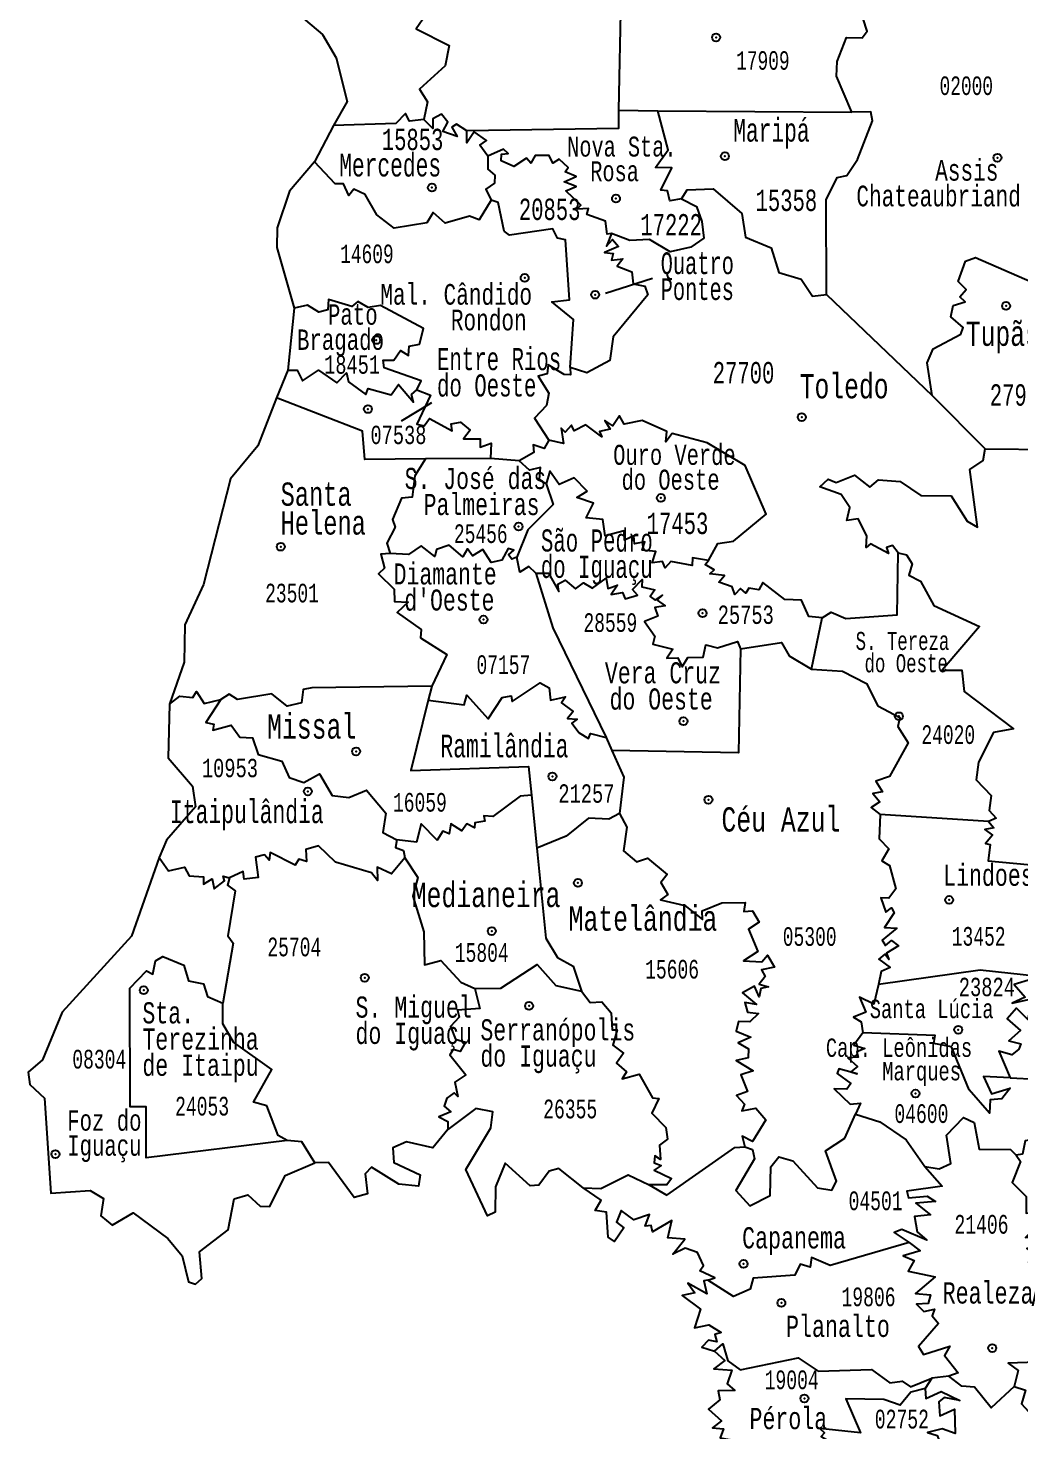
# Model space of a CAD drawing. Header units: millimetres. Extents: x 9851 to 10267, y 23387 to 23778.
# Drawn here: x 10044.56 to 10055.79, y 23466.18 to 23482.06 of the extents above; entities that cross this region are included whole.
import ezdxf
from ezdxf.enums import TextEntityAlignment as Align

# ---------------------------------------------------------------- set-up
doc = ezdxf.new("R2010")
doc.units = ezdxf.units.MM
doc.layers.add('3', color=7, linetype='Continuous')
doc.styles.add('MONOTXT', font='MONOTXT', dxfattribs={"height": 0.2})

# ---------------------------------------------------------------- blocks, each defined once
blk = doc.blocks.new('SEDE')
at = {"layer": '3', "color": 7, "linetype": 'Continuous'}
blk.add_circle((0, 0), 0.00451, dxfattribs=at)

msp = doc.modelspace()

# ---------------------------------------------------------------- linework, layer by layer
at = {"color": 7, "linetype": 'Continuous'}
for p, q in [((10051.298, 23483.596), (10051.248, 23481.133)), ((10051.248, 23481.133), (10051.692, 23481.124)), ((10051.692, 23481.124), (10053.89, 23481.109)), ((10048.021, 23480.958), (10047.805, 23480.548)), ((10051.632, 23479.227), (10051.101, 23479.057)), ((10053.603, 23479.046), (10054.797, 23477.902)), ((10047.576, 23478.891), (10047.503, 23478.187)), ((10047.503, 23478.187), (10047.376, 23477.875)), ((10054.797, 23477.902), (10055.399, 23477.297)), ((10048.791, 23477.617), (10049.133, 23477.823)), ((10055.399, 23477.297), (10056.168, 23477.29)), ((10049.8, 23477.19), (10049.064, 23477.184)), ((10050.121, 23477.164), (10049.8, 23477.19)), ((10053.433, 23474.803), (10053.552, 23475.386)), ((10049.133, 23474.614), (10049.094, 23474.453)), ((10051.108, 23474.033), (10051.173, 23473.886)), ((10050.261, 23473.38), (10050.323, 23472.779)), ((10055.435, 23473.08), (10054.209, 23473.16)), ((10054.793, 23466.781), (10054.719, 23466.662)), ((10054.989, 23466.803), (10054.793, 23466.781))]:
    msp.add_line(p, q, dxfattribs=at)
for points in [[(10047.884, 23484.111), (10047.683, 23483.827), (10047.392, 23483.612), (10047.313, 23483.186), (10047.466, 23482.905), (10047.51, 23482.313), (10047.896, 23481.988), (10048.05, 23481.725), (10048.174, 23481.229), (10048.021, 23480.958)], [(10049.076, 23484.188), (10049.138, 23482.423), (10049.047, 23482.423), (10049.067, 23482.21), (10048.956, 23482.051), (10049.329, 23481.862), (10049.285, 23481.633), (10048.995, 23481.37), (10049.085, 23481.224), (10049.045, 23481.024)], [(10053.89, 23481.109), (10053.717, 23481.516), (10053.724, 23481.681), (10053.83, 23481.955), (10054.005, 23481.951), (10054.062, 23482.025), (10053.967, 23482.314), (10053.805, 23482.334), (10053.826, 23482.783)], [(10049.045, 23481.024), (10048.881, 23481.008), (10048.835, 23481.093), (10048.726, 23480.982), (10048.021, 23480.958)], [(10049.531, 23480.899), (10049.413, 23480.973), (10049.36, 23480.938), (10049.42, 23480.833), (10049.258, 23480.888), (10049.315, 23480.997), (10049.243, 23481.087), (10049.147, 23481.032), (10049.146, 23480.923), (10049.045, 23481.024)], [(10051.248, 23481.133), (10051.247, 23480.923), (10049.531, 23480.899)], [(10051.959, 23480.127), (10051.829, 23480.104), (10051.803, 23480.22), (10051.725, 23480.225), (10051.853, 23480.478), (10051.666, 23480.481), (10051.808, 23480.684), (10051.692, 23481.124)], [(10053.603, 23479.046), (10053.597, 23480.116), (10053.723, 23480.37), (10053.832, 23480.391), (10053.953, 23480.571), (10054.122, 23481.011), (10054.105, 23481.113), (10053.89, 23481.109)], [(10049.769, 23480.612), (10049.679, 23480.736), (10049.752, 23480.789), (10049.613, 23480.887), (10049.532, 23480.76), (10049.531, 23480.899)], [(10047.805, 23480.548), (10047.522, 23480.216), (10047.384, 23479.801), (10047.378, 23479.577), (10047.576, 23478.891)], [(10049.804, 23480.111), (10049.67, 23479.889), (10049.561, 23479.931), (10049.285, 23479.853), (10049.15, 23479.972), (10049.079, 23479.855), (10048.708, 23479.794), (10048.512, 23479.948), (10048.378, 23480.178), (10048.251, 23480.238), (10048.195, 23480.165), (10048.132, 23480.299), (10048.039, 23480.298), (10047.805, 23480.548)], [(10049.769, 23480.612), (10049.769, 23480.464), (10049.848, 23480.394), (10049.842, 23480.304), (10049.744, 23480.237), (10049.804, 23480.111)], [(10051.167, 23479.736), (10051.12, 23479.728), (10051.101, 23479.874), (10050.89, 23479.95), (10050.908, 23480.019), (10050.78, 23480.01), (10050.822, 23480.057), (10050.652, 23480.217), (10050.767, 23480.267), (10050.633, 23480.321), (10050.767, 23480.382), (10050.644, 23480.432), (10050.678, 23480.484), (10050.576, 23480.575), (10050.505, 23480.53), (10050.461, 23480.62), (10050.304, 23480.617), (10050.253, 23480.533), (10050.206, 23480.588), (10050.062, 23480.493), (10049.919, 23480.556), (10049.924, 23480.632), (10049.998, 23480.642), (10049.946, 23480.688), (10049.769, 23480.612)], [(10051.959, 23480.127), (10052.026, 23480.23), (10052.319, 23480.242), (10052.645, 23479.96), (10052.684, 23479.694), (10052.976, 23479.574), (10053.062, 23479.293), (10053.314, 23479.218), (10053.442, 23479.025), (10053.603, 23479.046)], [(10050.701, 23478.219), (10050.737, 23478.762), (10050.492, 23478.963), (10050.694, 23478.983), (10050.647, 23479.664), (10050.558, 23479.681), (10050.502, 23479.788), (10050.014, 23479.718), (10049.951, 23479.761), (10049.884, 23480.087), (10049.804, 23480.111)], [(10051.959, 23480.127), (10052.131, 23480.04), (10052.189, 23479.87), (10052.212, 23479.682), (10052.067, 23479.58), (10051.831, 23479.526), (10051.598, 23479.668), (10051.377, 23479.656), (10051.167, 23479.736)], [(10051.167, 23479.736), (10051.111, 23479.591), (10051.178, 23479.668), (10051.249, 23479.589), (10051.088, 23479.521), (10051.188, 23479.51), (10051.167, 23479.433), (10051.298, 23479.447), (10051.234, 23479.364), (10051.397, 23479.303), (10051.414, 23479.166), (10051.544, 23479.141), (10051.578, 23479.04), (10051.188, 23478.566), (10051.15, 23478.298), (10050.887, 23478.159), (10050.701, 23478.219)], [(10054.797, 23477.902), (10054.742, 23478.271), (10054.809, 23478.43), (10055.125, 23478.596), (10055.15, 23478.671), (10055.011, 23478.791), (10055.035, 23478.919), (10055.171, 23478.961), (10055.111, 23479.017), (10055.183, 23479.101), (10055.093, 23479.191), (10055.175, 23479.423), (10055.291, 23479.464), (10056.484, 23478.944)], [(10048.965, 23477.966), (10049.012, 23478.067), (10048.595, 23478.214), (10048.582, 23478.301), (10048.705, 23478.303), (10048.781, 23478.412), (10048.868, 23478.353), (10048.878, 23478.461), (10048.994, 23478.482), (10049.038, 23478.662), (10048.554, 23478.919), (10048.415, 23478.897), (10048.295, 23478.965), (10048.228, 23478.91), (10047.964, 23478.989), (10047.957, 23478.872), (10047.855, 23478.846), (10047.726, 23478.923), (10047.576, 23478.891)], [(10047.503, 23478.187), (10047.608, 23478.187), (10047.669, 23478.068), (10047.852, 23478.19), (10048.06, 23478.046), (10048.168, 23478.158), (10048.192, 23478.055), (10048.388, 23477.913), (10048.414, 23477.982), (10048.673, 23477.909), (10048.757, 23478.028), (10048.925, 23477.827), (10048.903, 23477.914), (10048.965, 23477.966)], [(10050.701, 23478.219), (10050.705, 23478.136), (10050.631, 23478.14), (10050.45, 23478.25), (10050.439, 23478.147), (10050.337, 23478.122), (10050.457, 23477.93), (10050.434, 23477.789), (10050.298, 23477.645), (10050.46, 23477.398)], [(10047.376, 23477.875), (10047.163, 23477.333), (10046.856, 23476.959), (10046.547, 23475.764), (10046.338, 23475.306), (10046.329, 23474.884), (10046.164, 23474.407)], [(10049.064, 23477.184), (10048.377, 23477.176), (10048.35, 23477.497), (10047.376, 23477.875)], [(10048.965, 23477.966), (10049.118, 23477.905), (10048.963, 23477.576), (10049.047, 23477.56), (10049.107, 23477.64), (10049.365, 23477.503), (10049.352, 23477.581), (10049.458, 23477.599), (10049.569, 23477.509), (10049.492, 23477.411), (10049.682, 23477.413), (10049.682, 23477.319), (10049.804, 23477.363), (10049.8, 23477.19)], [(10052.266, 23476.034), (10052.372, 23476.226), (10052.549, 23476.255), (10052.919, 23476.559), (10052.68, 23477.109), (10052.253, 23477.366), (10051.854, 23477.47), (10051.782, 23477.378), (10051.793, 23477.495), (10051.515, 23477.62), (10051.31, 23477.579), (10051.259, 23477.671), (10051.182, 23477.557), (10051.092, 23477.62), (10051.153, 23477.522), (10051.033, 23477.493), (10051.059, 23477.435), (10050.878, 23477.569), (10050.745, 23477.502), (10050.715, 23477.565), (10050.643, 23477.488), (10050.598, 23477.533), (10050.625, 23477.359), (10050.46, 23477.398)], [(10050.46, 23477.398), (10050.406, 23477.303), (10050.281, 23477.344), (10050.289, 23477.257), (10050.121, 23477.164)], [(10054.415, 23476.12), (10054.348, 23476.206), (10054.281, 23476.183), (10054.303, 23476.114), (10054.102, 23476.225), (10054.051, 23476.181), (10054.06, 23476.314), (10053.959, 23476.507), (10053.832, 23476.489), (10053.867, 23476.633), (10053.768, 23476.78), (10053.525, 23476.87), (10053.622, 23476.954), (10053.711, 23476.916), (10053.918, 23477.002), (10054.092, 23476.865), (10054.192, 23476.947), (10054.436, 23476.93), (10054.67, 23476.772), (10055.015, 23476.768), (10055.194, 23476.479), (10055.312, 23476.413), (10055.225, 23477.063), (10055.375, 23477.166), (10055.399, 23477.297)], [(10049.064, 23477.184), (10048.941, 23476.992), (10048.91, 23476.752), (10048.79, 23476.739), (10048.688, 23476.499), (10048.717, 23476.411), (10048.623, 23476.229), (10048.664, 23476.115)], [(10050.427, 23476.902), (10050.354, 23476.955), (10050.366, 23477.087), (10050.241, 23477.056), (10050.121, 23477.164)], [(10050.427, 23476.902), (10050.506, 23476.669), (10050.22, 23476.381), (10050.097, 23476.071)], [(10052.266, 23476.034), (10052.086, 23476.065), (10052.082, 23475.977), (10051.838, 23476.023), (10051.775, 23475.951), (10051.745, 23476.023), (10051.63, 23476.009), (10051.669, 23476.137), (10051.517, 23476.152), (10051.544, 23476.247), (10051.429, 23476.223), (10051.422, 23476.313), (10051.315, 23476.263), (10051.31, 23476.369), (10051.098, 23476.312), (10051.069, 23476.498), (10050.883, 23476.517), (10050.964, 23476.682), (10050.774, 23476.746), (10050.891, 23476.82), (10050.744, 23476.971), (10050.577, 23476.896), (10050.471, 23477.046), (10050.427, 23476.902)], [(10048.664, 23476.115), (10048.557, 23476.108), (10048.597, 23475.949), (10048.529, 23475.884), (10048.708, 23475.711), (10048.711, 23475.57), (10048.866, 23475.563), (10048.741, 23475.446), (10049.013, 23475.252), (10049.005, 23475.16), (10049.304, 23474.97), (10049.133, 23474.614)], [(10050.097, 23476.071), (10050.04, 23476.051), (10050.003, 23476.097), (10050.062, 23476.153), (10049.997, 23476.169), (10049.925, 23476.037), (10049.804, 23476.011), (10049.713, 23476.159), (10049.593, 23476.087), (10049.538, 23476.167), (10049.484, 23476.077), (10049.332, 23476.209), (10049.187, 23476.16), (10049.167, 23476.08), (10049.014, 23476.202), (10048.869, 23476.101), (10048.664, 23476.115)], [(10053.552, 23475.386), (10053.654, 23475.451), (10053.82, 23475.379), (10054.402, 23475.419), (10054.415, 23476.12)], [(10054.415, 23476.12), (10054.507, 23476.1), (10054.574, 23475.998), (10054.536, 23475.869), (10054.665, 23475.8), (10054.819, 23475.527), (10055.334, 23475.288), (10054.91, 23474.794), (10055.135, 23474.793), (10055.159, 23474.551), (10055.721, 23474.13), (10055.492, 23474.087), (10055.323, 23473.753), (10055.296, 23473.552), (10055.467, 23473.374), (10055.443, 23473.206), (10055.523, 23473.118), (10055.435, 23473.08)], [(10050.311, 23475.89), (10050.234, 23475.968), (10050.131, 23475.901), (10050.097, 23476.071)], [(10053.552, 23475.386), (10053.401, 23475.401), (10053.319, 23475.586), (10053.129, 23475.594), (10052.883, 23475.786), (10052.835, 23475.703), (10052.724, 23475.721), (10052.689, 23475.663), (10052.629, 23475.718), (10052.565, 23475.651), (10052.534, 23475.736), (10052.385, 23475.788), (10052.449, 23475.865), (10052.281, 23475.883), (10052.332, 23475.93), (10052.23, 23475.99), (10052.266, 23476.034)], [(10050.311, 23475.89), (10050.456, 23475.893), (10050.57, 23475.683), (10050.559, 23475.767), (10050.645, 23475.812), (10050.761, 23475.712), (10050.851, 23475.781), (10050.954, 23475.722), (10051.106, 23475.835), (10051.125, 23475.717), (10051.235, 23475.755), (10051.165, 23475.648), (10051.293, 23475.673), (10051.321, 23475.6), (10051.463, 23475.643), (10051.404, 23475.705), (10051.515, 23475.82), (10051.512, 23475.736), (10051.66, 23475.703), (10051.604, 23475.627), (10051.661, 23475.584), (10051.747, 23475.644), (10051.685, 23475.586), (10051.777, 23475.522), (10051.658, 23475.504), (10051.694, 23475.404), (10051.542, 23475.343), (10051.659, 23475.178), (10051.635, 23475.089), (10051.864, 23475.032), (10051.793, 23474.928), (10051.919, 23474.932), (10051.969, 23474.832), (10052.031, 23474.936), (10052.206, 23474.941), (10052.237, 23475.08), (10052.369, 23475.046), (10052.593, 23475.117), (10052.627, 23475.033)], [(10050.311, 23475.89), (10050.505, 23475.272), (10051.108, 23474.033)], [(10052.627, 23475.033), (10052.607, 23473.858), (10051.173, 23473.886)], [(10052.627, 23475.033), (10053.092, 23475.106), (10053.18, 23474.956), (10053.433, 23474.803)], [(10053.433, 23474.803), (10053.785, 23474.782), (10054.055, 23474.641), (10054.184, 23474.391), (10054.434, 23474.256), (10054.408, 23474.156), (10054.525, 23473.97), (10054.315, 23473.591), (10054.161, 23473.536), (10054.236, 23473.416), (10054.126, 23473.398), (10054.206, 23473.302), (10054.108, 23473.238), (10054.209, 23473.16)], [(10046.164, 23474.407), (10046.279, 23474.499), (10046.427, 23474.483), (10046.469, 23474.552), (10046.558, 23474.416), (10046.744, 23474.46)], [(10049.133, 23474.614), (10047.775, 23474.593), (10047.676, 23474.574), (10047.659, 23474.425), (10047.495, 23474.385), (10047.322, 23474.526), (10046.934, 23474.463), (10046.839, 23474.521), (10046.744, 23474.46)], [(10049.094, 23474.453), (10049.5, 23474.4), (10049.532, 23474.511), (10049.772, 23474.243), (10049.929, 23474.484), (10050.033, 23474.502), (10050.044, 23474.438), (10050.362, 23474.649), (10050.464, 23474.594), (10050.476, 23474.454), (10050.649, 23474.493), (10050.603, 23474.423), (10050.735, 23474.326), (10050.669, 23474.248), (10050.779, 23474.237), (10050.718, 23474.192), (10050.802, 23474.085), (10050.906, 23474.019), (10050.93, 23474.076), (10051.108, 23474.033)], [(10046.164, 23474.407), (10046.15, 23473.803), (10046.423, 23473.481), (10046.458, 23473.248), (10046.129, 23472.868), (10046.048, 23472.675)], [(10046.744, 23474.46), (10046.574, 23474.201), (10046.665, 23474.184), (10046.654, 23474.114), (10046.861, 23474.171), (10046.961, 23474.034), (10047.104, 23474.026), (10047.168, 23473.838), (10047.435, 23473.762), (10047.519, 23473.58), (10047.685, 23473.521), (10047.862, 23473.619), (10048.004, 23473.376), (10048.195, 23473.352), (10048.395, 23473.436), (10048.615, 23473.176), (10048.58, 23472.957), (10048.737, 23472.874)], [(10049.094, 23474.453), (10048.895, 23473.659), (10050.227, 23473.703), (10050.261, 23473.38)], [(10051.173, 23473.886), (10051.306, 23473.584), (10051.26, 23473.173)], [(10050.261, 23473.38), (10050.133, 23473.369), (10049.823, 23473.136), (10049.721, 23473.145), (10049.734, 23473.085), (10049.62, 23473.066), (10049.616, 23473.009), (10049.529, 23473.056), (10049.473, 23472.974), (10049.35, 23473.055), (10049.332, 23472.942), (10049.257, 23472.97), (10049.194, 23472.868), (10049.015, 23473.056), (10048.959, 23472.848), (10048.737, 23472.874)], [(10051.26, 23473.173), (10051.136, 23473.107), (10050.907, 23473.12), (10050.655, 23472.915), (10050.323, 23472.779)], [(10051.26, 23473.173), (10051.343, 23473.018), (10051.304, 23472.75), (10051.451, 23472.624), (10051.577, 23472.664), (10051.797, 23472.479), (10051.726, 23472.392), (10051.805, 23472.255), (10051.721, 23472.194), (10051.999, 23472.131), (10052.2, 23471.973), (10052.195, 23472.068), (10052.416, 23472.16), (10052.681, 23472.163), (10052.665, 23472.063), (10052.765, 23472.068), (10052.839, 23471.942), (10052.72, 23471.863), (10052.823, 23471.609), (10052.661, 23471.504), (10052.87, 23471.493), (10052.934, 23471.567), (10053.015, 23471.433), (10052.868, 23471.403), (10052.908, 23471.328), (10052.84, 23471.24), (10052.944, 23471.209), (10052.857, 23471.191), (10052.84, 23471.096), (10052.787, 23471.216), (10052.65, 23471.142), (10052.811, 23471.01), (10052.676, 23471.032), (10052.709, 23470.923), (10052.831, 23470.906), (10052.736, 23470.815), (10052.606, 23470.816), (10052.58, 23470.708), (10052.744, 23470.639), (10052.603, 23470.577), (10052.721, 23470.508), (10052.717, 23470.405), (10052.578, 23470.375), (10052.773, 23470.259), (10052.633, 23470.213), (10052.709, 23470.026), (10052.585, 23469.979), (10052.673, 23469.882), (10052.645, 23469.805), (10052.804, 23469.835), (10052.914, 23469.704), (10052.765, 23469.46), (10052.648, 23469.518), (10052.677, 23469.399)], [(10054.209, 23473.16), (10054.2, 23472.883), (10054.308, 23472.77), (10054.229, 23472.637), (10054.315, 23472.581), (10054.388, 23472.319), (10054.308, 23472.213), (10054.216, 23472.216), (10054.273, 23472.055), (10054.338, 23472.104), (10054.368, 23472.048), (10054.26, 23471.882), (10054.397, 23471.873), (10054.233, 23471.738), (10054.272, 23471.677), (10054.34, 23471.734), (10054.419, 23471.673), (10054.282, 23471.589), (10054.309, 23471.517), (10054.263, 23471.578), (10054.195, 23471.523), (10054.323, 23471.429), (10054.223, 23471.382), (10054.19, 23471.236)], [(10055.435, 23473.08), (10055.495, 23473.01), (10055.395, 23472.99), (10055.481, 23472.926), (10055.402, 23472.83), (10055.455, 23472.82), (10055.433, 23472.634), (10056.322, 23472.551)], [(10048.829, 23472.671), (10048.679, 23472.488), (10048.515, 23472.563), (10048.518, 23472.413), (10048.452, 23472.501), (10048.044, 23472.621), (10047.849, 23472.805), (10047.707, 23472.763), (10047.715, 23472.627), (10047.63, 23472.654), (10047.587, 23472.586), (10047.302, 23472.729), (10047.293, 23472.644), (10047.239, 23472.703), (10047.136, 23472.677), (10047.168, 23472.448), (10047.01, 23472.427), (10046.997, 23472.514), (10046.842, 23472.442)], [(10048.737, 23472.874), (10048.724, 23472.786), (10048.814, 23472.754), (10048.829, 23472.671)], [(10050.323, 23472.779), (10050.423, 23471.762), (10050.555, 23471.541), (10050.733, 23471.443), (10050.83, 23471.162)], [(10046.048, 23472.675), (10045.735, 23471.783), (10044.948, 23470.923), (10044.726, 23470.384), (10044.562, 23470.244), (10044.584, 23470.103), (10044.748, 23469.951), (10044.82, 23468.874), (10045.267, 23468.904), (10045.418, 23468.813), (10045.387, 23468.618), (10045.514, 23468.513), (10045.752, 23468.651), (10046.144, 23468.363), (10046.306, 23468.165), (10046.38, 23467.872), (10046.46, 23467.843), (10046.529, 23467.91), (10046.503, 23468.211), (10046.827, 23468.461), (10046.897, 23468.809), (10047.051, 23468.854), (10047.19, 23468.727), (10047.3, 23468.723), (10047.472, 23469.075), (10047.81, 23469.218)], [(10046.048, 23472.675), (10046.151, 23472.524), (10046.333, 23472.562), (10046.387, 23472.465), (10046.547, 23472.454), (10046.547, 23472.372), (10046.647, 23472.43), (10046.669, 23472.317), (10046.787, 23472.408), (10046.77, 23472.463), (10046.842, 23472.442)], [(10048.829, 23472.671), (10048.974, 23472.448), (10048.918, 23472.235), (10049.043, 23471.832), (10049.05, 23471.458), (10049.236, 23471.508), (10049.462, 23471.263), (10049.62, 23471.191)], [(10046.842, 23472.442), (10046.819, 23472.361), (10046.907, 23472.296), (10046.826, 23471.787), (10046.885, 23471.705), (10046.766, 23471.026)], [(10047.497, 23469.47), (10045.901, 23469.273), (10045.901, 23469.852), (10045.717, 23469.85), (10045.716, 23471.194), (10045.904, 23471.391), (10045.977, 23471.351), (10046.007, 23471.502), (10046.088, 23471.551), (10046.325, 23471.453), (10046.378, 23471.279), (10046.548, 23471.242), (10046.594, 23471.101), (10046.766, 23471.026)], [(10049.62, 23471.191), (10049.917, 23471.196), (10050.328, 23471.461), (10050.537, 23471.224), (10050.83, 23471.162)], [(10056.004, 23471.328), (10055.341, 23471.398), (10054.19, 23471.236)], [(10049.62, 23471.191), (10049.678, 23470.963), (10049.426, 23470.944), (10049.444, 23470.868), (10049.345, 23470.76), (10049.401, 23470.617), (10049.514, 23470.585), (10049.456, 23470.476), (10049.374, 23470.5), (10049.339, 23470.441), (10049.517, 23470.212), (10049.396, 23470.13), (10049.428, 23469.967), (10049.388, 23470.008), (10049.304, 23469.951), (10049.275, 23469.86), (10049.349, 23469.796), (10049.213, 23469.74), (10049.315, 23469.687), (10049.316, 23469.594)], [(10054.19, 23471.236), (10054.138, 23471.013), (10053.975, 23471.094), (10054.047, 23470.923), (10053.907, 23470.866), (10053.994, 23470.814), (10054.012, 23470.69)], [(10056.004, 23471.328), (10056.002, 23471.254), (10055.928, 23471.295), (10055.726, 23471.235), (10055.851, 23471.091), (10055.703, 23471.025), (10055.925, 23471.075), (10055.991, 23471.029), (10055.91, 23470.994), (10055.88, 23470.838), (10055.755, 23470.968), (10055.647, 23470.846), (10055.798, 23470.715), (10055.667, 23470.6), (10055.802, 23470.563), (10055.78, 23470.504), (10055.699, 23470.439), (10055.552, 23470.483), (10055.68, 23470.179)], [(10047.497, 23469.47), (10047.395, 23469.526), (10047.266, 23469.863), (10047.116, 23469.906), (10047.321, 23470.275), (10046.889, 23470.582), (10046.767, 23470.791), (10046.766, 23471.026)], [(10050.83, 23471.162), (10050.925, 23471.032), (10051.059, 23471.039), (10051.164, 23470.914), (10051.174, 23470.721), (10051.232, 23470.721), (10051.185, 23470.548), (10051.303, 23470.46), (10051.226, 23470.344), (10051.337, 23470.249), (10051.289, 23470.167), (10051.483, 23470.223), (10051.632, 23469.955), (10051.705, 23469.947), (10051.623, 23469.78), (10051.783, 23469.616), (10051.801, 23469.485), (10051.712, 23469.417), (10051.724, 23469.254), (10051.658, 23469.297), (10051.653, 23469.216), (10051.73, 23469.189), (10051.653, 23469.135), (10051.848, 23469.041), (10051.795, 23468.968), (10051.593, 23468.97)], [(10054.012, 23470.69), (10053.913, 23470.551), (10054.035, 23470.51), (10053.947, 23470.472), (10053.962, 23470.415), (10053.842, 23470.407), (10053.952, 23470.308), (10053.879, 23470.249), (10053.951, 23470.226), (10053.742, 23470.28), (10053.722, 23470.227), (10053.879, 23470.114), (10053.834, 23470.053), (10053.689, 23470.056), (10053.872, 23469.88), (10053.988, 23469.892), (10053.93, 23469.768)], [(10055.68, 23470.179), (10055.381, 23470.194), (10055.472, 23469.998), (10055.681, 23470.062), (10055.587, 23469.941), (10055.456, 23469.932), (10055.447, 23469.779), (10055.219, 23470.043), (10055.016, 23470.53), (10054.816, 23470.568), (10054.831, 23470.657), (10054.012, 23470.69)], [(10055.68, 23470.179), (10055.981, 23470.165), (10056.075, 23469.846), (10055.975, 23469.488)], [(10050.847, 23468.936), (10050.573, 23469.154), (10050.464, 23469.125), (10050.347, 23468.963), (10050.249, 23468.958), (10049.966, 23469.214), (10049.856, 23468.947), (10049.852, 23468.658), (10049.766, 23468.616), (10049.517, 23469.142), (10049.801, 23469.612), (10049.824, 23469.793), (10049.633, 23469.832), (10049.316, 23469.594)], [(10052.677, 23469.399), (10052.763, 23469.367), (10052.786, 23469.264), (10052.577, 23468.903), (10052.736, 23468.732), (10052.965, 23468.848), (10052.972, 23469.173), (10053.062, 23469.284), (10053.222, 23469.239), (10053.5, 23468.936), (10053.664, 23468.91), (10053.715, 23469.009), (10053.592, 23469.353), (10053.809, 23469.496), (10053.93, 23469.768)], [(10053.93, 23469.768), (10054.207, 23469.681), (10054.503, 23469.479), (10054.714, 23469.176)], [(10049.316, 23469.594), (10049.147, 23469.386), (10048.847, 23469.454), (10048.692, 23469.387), (10048.704, 23469.222), (10049.002, 23469.083), (10048.984, 23468.952), (10048.76, 23468.977), (10048.451, 23469.168), (10048.381, 23469.092), (10048.405, 23468.867), (10048.256, 23468.825), (10047.964, 23469.221), (10047.81, 23469.218)], [(10054.714, 23469.176), (10054.878, 23469.149), (10055.009, 23469.211), (10054.961, 23469.532), (10055.152, 23469.731), (10055.274, 23469.674), (10055.332, 23469.372), (10055.685, 23469.367), (10055.751, 23469.305)], [(10047.81, 23469.218), (10047.663, 23469.454), (10047.497, 23469.47)], [(10055.975, 23469.488), (10055.851, 23469.466), (10055.823, 23469.317), (10055.751, 23469.305)], [(10051.593, 23468.97), (10051.795, 23468.85), (10052.563, 23469.392), (10052.677, 23469.399)], [(10055.751, 23469.305), (10055.797, 23469.234), (10055.704, 23468.994), (10055.863, 23468.838), (10055.864, 23468.647), (10056.035, 23468.668), (10056.123, 23468.57), (10055.925, 23468.603), (10055.937, 23468.452), (10055.855, 23468.371), (10055.965, 23468.389)], [(10054.714, 23469.176), (10054.912, 23468.952), (10054.51, 23468.898), (10054.531, 23468.822), (10054.743, 23468.841), (10054.837, 23468.779), (10054.612, 23468.763), (10054.778, 23468.631), (10054.597, 23468.609), (10054.627, 23468.435), (10054.738, 23468.344), (10054.455, 23468.465), (10054.37, 23468.43), (10054.537, 23468.315)], [(10050.847, 23468.936), (10051.049, 23468.929), (10051.357, 23469.081), (10051.593, 23468.97)], [(10052.26, 23467.889), (10052.337, 23467.918), (10052.17, 23467.994), (10052.21, 23468.057), (10052.141, 23468.204), (10052.002, 23468.251), (10051.862, 23468.184), (10052, 23468.353), (10051.807, 23468.369), (10051.853, 23468.565), (10051.631, 23468.436), (10051.617, 23468.507), (10051.548, 23468.499), (10051.597, 23468.632), (10051.422, 23468.573), (10051.278, 23468.679), (10051.225, 23468.548), (10051.308, 23468.482), (10051.201, 23468.327), (10051.131, 23468.378), (10051.11, 23468.66), (10050.985, 23468.678), (10051.05, 23468.795), (10050.847, 23468.936)], [(10055.965, 23468.389), (10056.037, 23468.273), (10055.869, 23468.247), (10055.97, 23468.182), (10055.888, 23468.095), (10055.953, 23468.065), (10056.037, 23467.771), (10055.976, 23467.781), (10055.91, 23467.492), (10056.043, 23467.28), (10056.044, 23467.062), (10055.981, 23466.961), (10055.66, 23466.951), (10055.772, 23466.869), (10055.727, 23466.686)], [(10054.537, 23468.315), (10053.644, 23468.057), (10053.433, 23468.145), (10053.418, 23468.036), (10053.305, 23468.072), (10053.244, 23467.946), (10052.772, 23467.911), (10052.737, 23467.787), (10052.548, 23467.705), (10052.26, 23467.889)], [(10054.537, 23468.315), (10054.661, 23468.223), (10054.469, 23468.164), (10054.594, 23468.112), (10054.528, 23467.993), (10054.834, 23467.929), (10054.611, 23467.74), (10054.781, 23467.725), (10054.752, 23467.625), (10054.623, 23467.619), (10054.705, 23467.535), (10054.825, 23467.562), (10054.799, 23467.487), (10054.871, 23467.398), (10054.645, 23467.139), (10054.701, 23467.048), (10054.998, 23467.142), (10054.94, 23467.036), (10055.093, 23466.841), (10054.989, 23466.803)], [(10052.26, 23467.889), (10052.214, 23467.882), (10052.249, 23467.735), (10052.032, 23467.856), (10052.113, 23467.747), (10051.969, 23467.715), (10052.176, 23467.561), (10052.106, 23467.351), (10052.271, 23467.385), (10052.409, 23467.299), (10052.338, 23467.276), (10052.359, 23467.193), (10052.266, 23467.212), (10052.192, 23467.133), (10052.334, 23467.087)], [(10052.334, 23467.087), (10052.45, 23466.981), (10052.327, 23466.887), (10052.532, 23466.873), (10052.477, 23466.717), (10052.566, 23466.641), (10052.375, 23466.636), (10052.395, 23466.537), (10052.265, 23466.428), (10052.412, 23466.299), (10052.313, 23466.217), (10052.435, 23466.207), (10052.398, 23466.106), (10052.523, 23466.081), (10052.268, 23465.948), (10052.56, 23465.823), (10052.415, 23465.649), (10052.57, 23465.671)], [(10052.334, 23467.087), (10052.428, 23467.168), (10052.487, 23466.975), (10052.626, 23466.876), (10053.281, 23467.011), (10053.508, 23466.861), (10054.112, 23466.879), (10054.319, 23466.727), (10054.459, 23466.747), (10054.553, 23466.684), (10054.793, 23466.781)], [(10055.727, 23466.686), (10055.468, 23466.444), (10055.279, 23466.677), (10055.135, 23466.691), (10054.989, 23466.803)], [(10054.719, 23466.662), (10054.557, 23466.623), (10054.436, 23466.474), (10054.253, 23466.54), (10053.82, 23466.545), (10053.988, 23466.163), (10053.527, 23466.212), (10053.58, 23466.161), (10053.54, 23466.121), (10053.749, 23466.002), (10053.706, 23465.915), (10053.771, 23465.904), (10053.788, 23465.775)], [(10054.719, 23466.662), (10054.728, 23466.552), (10054.902, 23466.629), (10055.11, 23466.526), (10054.934, 23466.561), (10054.875, 23466.513), (10054.886, 23466.355), (10055.051, 23466.428), (10055.058, 23466.154), (10054.912, 23466.207), (10054.745, 23466.166), (10054.857, 23466.133), (10054.896, 23466.025), (10055.053, 23466.044), (10055.197, 23465.914), (10055.07, 23465.834), (10054.858, 23465.907), (10055.011, 23465.784), (10054.89, 23465.743), (10054.955, 23465.649), (10054.905, 23465.522), (10055.016, 23465.502)], [(10055.727, 23466.686), (10055.855, 23466.645), (10055.809, 23466.492), (10055.932, 23466.357), (10055.966, 23466.157), (10056.082, 23466.124), (10056.212, 23465.956), (10056.357, 23465.936), (10056.435, 23465.798), (10056.853, 23465.627), (10057.288, 23465.529)]]:
    msp.add_lwpolyline(points, dxfattribs=at)
for p in [(10052.352, 23481.955), (10052.452, 23480.61), (10055.538, 23480.593), (10049.135, 23480.255), (10051.219, 23480.13), (10050.185, 23479.232), (10050.983, 23479.043), (10055.635, 23478.916), (10048.505, 23478.53), (10048.41, 23477.749), (10053.322, 23477.657), (10051.727, 23476.743), (10050.116, 23476.418), (10047.424, 23476.191), (10049.719, 23475.366), (10052.199, 23475.438), (10051.983, 23474.216), (10054.422, 23474.271), (10048.277, 23473.874), (10050.499, 23473.591), (10047.73, 23473.421), (10052.266, 23473.327), (10050.788, 23472.385), (10054.991, 23472.193), (10049.813, 23471.841), (10048.374, 23471.313), (10045.872, 23471.171), (10050.235, 23470.993), (10055.094, 23470.724), (10054.61, 23470.002), (10044.872, 23469.316), (10052.663, 23468.074), (10053.091, 23467.632), (10055.479, 23467.121), (10053.352, 23466.552)]:
    msp.add_point(p, dxfattribs=at)

# ---------------------------------------------------------------- block references
for p, xscale, yscale, zscale, rotation in [((10052.352, 23481.955), 10, 10, 10, 357.5761581358167), ((10052.452, 23480.61), 10.00001405129802, 10.00001405129802, 10, 357.5499895682779), ((10055.538, 23480.593), 9.999982631115524, 9.999982631115524, 10, 357.6760233016639), ((10049.135, 23480.255), 10, 10, 10, 357.4052398369776), ((10051.219, 23480.13), 10.00001443955159, 10.00001443955159, 10, 357.4883000405247), ((10050.185, 23479.232), 10, 10, 10, 357.4249993946689), ((10050.983, 23479.043), 10, 10, 10, 357.4535786015613), ((10055.635, 23478.916), 9.999987720385358, 9.999987720385358, 10, 357.6426460049314), ((10048.505, 23478.53), 9.99998174119777, 9.99998174119777, 10, 357.3387284959055), ((10048.41, 23477.749), 10.00002239760791, 10.00002239760791, 10, 357.31657047261), ((10053.322, 23477.657), 10.00001582006882, 10.00001582006882, 10, 357.5187449724563), ((10051.727, 23476.743), 9.999988821397695, 9.999988821397695, 10, 357.431408236203), ((10050.116, 23476.418), 10.00002343096214, 10.00002343096214, 10, 357.3566346432408), ((10047.424, 23476.191), 10.0000192886541, 10.0000192886541, 10, 357.2383076618343), ((10052.199, 23475.438), 9.99997733627721, 9.99997733627721, 10, 357.4209893690677), ((10049.719, 23475.366), 9.999986785798718, 9.999986785798718, 10, 357.3152254189125), ((10051.983, 23474.216), 10, 10, 10, 357.3836024835981), ((10054.422, 23474.271), 10.00002260404024, 10.00002260404024, 10, 357.4872338493481), ((10048.277, 23473.874), 10, 10, 10, 357.2190686030558), ((10050.499, 23473.591), 10.00001236872118, 10.00001236872118, 10, 357.3064180409401), ((10047.73, 23473.421), 9.999999999999998, 9.999999999999998, 9.999999999999998, 357.1848801722606), ((10052.266, 23473.327), 10.00001744713384, 10.00001744713384, 10, 357.3747949422499), ((10050.788, 23472.385), 9.999999999999998, 9.999999999999998, 9.999999999999998, 357.289856824263), ((10054.991, 23472.193), 10.00001907723437, 10.00001907723437, 10, 357.4634643170822), ((10049.813, 23471.841), 10, 10, 10, 357.2356298569399), ((10048.374, 23471.313), 10.00002330454404, 10.00002330454404, 10, 357.1613773304931), ((10045.872, 23471.171), 10.00001997029298, 10.00001997029298, 10, 357.0507783899355), ((10050.235, 23470.993), 10.00001544515101, 10.00001544515101, 10, 357.2332314124578), ((10055.094, 23470.724), 10.00001656773597, 10.00001656773597, 10, 357.4338190190601), ((10054.61, 23470.002), 9.999984950886134, 9.999984950886134, 10, 357.3964201378039), ((10044.872, 23469.316), 10, 10, 10, 356.9618029009432), ((10052.663, 23468.074), 10, 10, 10, 357.2674198519683), ((10053.091, 23467.632), 9.999988592521582, 9.999988592521582, 10, 357.2754276211352), ((10055.479, 23467.121), 9.999999999999998, 9.999999999999998, 9.999999999999998, 357.3659751816589), ((10053.352, 23466.552), 10.00001763719479, 10.00001763719479, 10, 357.2607446104273)]:
    msp.add_blockref('SEDE', p, dxfattribs=dict(at, xscale=xscale, yscale=yscale, zscale=zscale, rotation=rotation))

# ---------------------------------------------------------------- texts
at = {"color": 7, "linetype": 'Continuous', "style": 'MONOTXT'}
for s, height, width, p in [('17909', 0.2099, 0.666631, (10052.882, 23481.694)), ('02000', 0.2099, 0.666662, (10055.185, 23481.408)), ('15358', 0.2417, 0.666682, (10053.148, 23480.111)), ('20853', 0.2417, 0.666686, (10050.468, 23480.009)), ('17222', 0.2417, 0.666686, (10051.843, 23479.836)), ('14609', 0.2102, 0.666671, (10048.399, 23479.505)), ('18451', 0.2074, 0.705878, (10048.231, 23478.252)), ('27700', 0.242, 0.666682, (10052.663, 23478.16)), ('27957', 0.2421, 0.66667, (10055.8, 23477.908)), ('07538', 0.2075, 0.705878, (10048.756, 23477.456)), ('17453', 0.2424, 0.666678, (10051.915, 23476.455)), ('25456', 0.2108, 0.666658, (10049.688, 23476.338)), ('23501', 0.2109, 0.666667, (10047.551, 23475.666)), ('25753', 0.2079, 0.705883, (10052.688, 23475.421)), ('28559', 0.2109, 0.666662, (10051.155, 23475.332)), ('07157', 0.211, 0.666636, (10049.944, 23474.856)), ('24020', 0.211, 0.666662, (10054.981, 23474.064)), ('10953', 0.2082, 0.705877, (10046.848, 23473.686)), ('16059', 0.2113, 0.666671, (10048.999, 23473.298)), ('21257', 0.2082, 0.705877, (10050.884, 23473.397)), ('05300', 0.2115, 0.666667, (10053.412, 23471.779)), ('13452', 0.2115, 0.666667, (10055.325, 23471.781)), ('25704', 0.2116, 0.666636, (10047.577, 23471.661)), ('15804', 0.2116, 0.666662, (10049.699, 23471.598)), ('15606', 0.2116, 0.666662, (10051.854, 23471.409)), ('23824', 0.2086, 0.705873, (10055.418, 23471.208)), ('08304', 0.2118, 0.666667, (10045.369, 23470.391)), ('24053', 0.2119, 0.666658, (10046.533, 23469.859)), ('04600', 0.2119, 0.666671, (10054.677, 23469.775)), ('04501', 0.2121, 0.666667, (10054.158, 23468.788)), ('21406', 0.2121, 0.666671, (10055.357, 23468.522)), ('19806', 0.2123, 0.666667, (10054.078, 23467.701)), ('19004', 0.2124, 0.666667, (10053.208, 23466.762))]:
    msp.add_text(s, height=height, dxfattribs=dict(at, width=width)).set_placement(p, align=Align.MIDDLE)
for s, height, width, p in [('Marip%%225', 0.2563, 0.649999, (10052.546, 23480.775)), ('Toledo', 0.2744, 0.705858, (10053.299, 23477.87)), ('Lindoeste', 0.2396, 0.705884, (10054.923, 23472.353)), ('26355', 0.2119, 0.666662, (10050.395, 23469.721)), ('Capanema', 0.2405, 0.705886, (10052.647, 23468.249)), ('02752', 0.2125, 0.666658, (10054.149, 23466.211))]:
    msp.add_text(s, height=height, dxfattribs=dict(at, width=width)).set_placement(p)
at = {"color": 7, "linetype": 'Continuous', "style": 'MONOTXT', "width": 0.666674}
msp.add_text('15853', height=0.2415, rotation=0, dxfattribs=at).set_placement((10048.916, 23480.8), align=Align.MIDDLE)
at = {"color": 7, "linetype": 'Continuous', "style": 'MONOTXT'}
for s, height, width, p in [('Nova Sta. ', 0.225, 0.705877, (10051.354, 23480.606)), ('Rosa', 0.225, 0.705877, (10051.203, 23480.327)), ('Ouro Verde ', 0.22696, 0.705881, (10051.95, 23477.117)), ('do Oeste', 0.227, 0.705881, (10051.837, 23476.836))]:
    msp.add_text(s, height=height, rotation=359.9981, dxfattribs=dict(at, width=width)).set_placement(p, align=Align.CENTER)
for s, height, width, p in [('Mercedes', 0.2564, 0.649997, (10049.239, 23480.381)), ('Missal', 0.2752, 0.705868, (10048.278, 23474.019))]:
    msp.add_text(s, height=height, dxfattribs=dict(at, width=width)).set_placement(p, align=Align.RIGHT)
for s, height, rotation, width, p in [('Assis ', 0.2345, 359.9987, 0.705887, (10055.692, 23480.568)), ('Chateaubriand', 0.2345, 359.9987, 0.705887, (10055.803, 23480.277)), ('Mal. C%%226ndido ', 0.23429, 359.9987, 0.70589, (10050.412, 23479.164)), ('Pato ', 0.2306, 359.9983, 0.705885, (10048.662, 23478.934)), ('Rondon', 0.2343, 359.9987, 0.70589, (10050.208, 23478.874)), ('Bragado', 0.2306, 359.9983, 0.705885, (10048.593, 23478.649)), ('S. Tereza ', 0.2043, 359.9983, 0.666635, (10055.111, 23475.226)), ('do Oeste', 0.2043, 359.9983, 0.666635, (10054.976, 23474.974))]:
    msp.add_text(s, height=height, rotation=rotation, dxfattribs=dict(at, width=width)).set_placement(p, align=Align.TOP_RIGHT)
for s, height, rotation, width, p in [('Quatro ', 0.2456, 359.9982, 0.649993, (10051.725, 23479.276)), ('Pontes', 0.2456, 359.9982, 0.649993, (10051.725, 23478.983)), ('Entre Rios ', 0.24988, 359.9985, 0.650003, (10049.193, 23478.189)), ('do Oeste', 0.2499, 359.9985, 0.650003, (10049.193, 23477.891)), ('Santa ', 0.2633, 359.9982, 0.705881, (10047.422, 23476.654)), ('Helena', 0.2633, 359.9982, 0.705881, (10047.422, 23476.328)), ('S%%227o Pedro ', 0.25011, 359.9984, 0.649996, (10050.369, 23476.136)), ('do Igua%%231u', 0.25011, 359.9984, 0.649996, (10050.368, 23475.838)), ('Foz do ', 0.2295, 359.9982, 0.705882, (10045.006, 23469.582)), ('Igua%%231u', 0.2295, 359.9982, 0.705882, (10045.006, 23469.298))]:
    msp.add_text(s, height=height, rotation=rotation, dxfattribs=dict(at, width=width)).set_placement(p)
at = {"color": 7, "linetype": 'Continuous', "style": 'MONOTXT', "width": 0.705858}
msp.add_text('Tup%%227ssi', height=0.27418, dxfattribs=at).set_placement((10055.766, 23478.738), align=Align.TOP_CENTER)
at = {"color": 7, "linetype": 'Continuous', "style": 'MONOTXT'}
for s, height, rotation, width, p in [('S. Jos%%233 das ', 0.23855, 359.9997, 0.705889, (10050.575, 23476.844)), ('Palmeiras', 0.2386, 359.9997, 0.705889, (10050.353, 23476.549)), ('Diamante ', 0.2387, 359.9997, 0.705887, (10050.014, 23475.763)), ("d'Oeste", 0.2387, 359.9997, 0.705887, (10049.843, 23475.468)), ('Vera Cruz ', 0.2389, 359.9996, 0.705881, (10052.553, 23474.644)), ('do Oeste', 0.2389, 359.9996, 0.705881, (10052.314, 23474.348)), ('Santa L%%250cia', 0.20864, 360, 0.705879, (10055.494, 23470.855)), ('Cap. Le%%244nidas ', 0.20853, 359.9997, 0.705888, (10055.379, 23470.417)), ('Marques', 0.2085, 359.9997, 0.705888, (10055.125, 23470.151))]:
    msp.add_text(s, height=height, rotation=rotation, dxfattribs=dict(at, width=width)).set_placement(p, align=Align.RIGHT)
for s, height, width, p in [('Ramil%%226ndia', 0.2577, 0.650006, (10050.681, 23474.064)), ('Itaipul%%226ndia', 0.25786, 0.650002, (10047.91, 23473.32))]:
    msp.add_text(s, height=height, dxfattribs=dict(at, width=width)).set_placement(p, align=Align.TOP_RIGHT)
for s, height, width, p in [('C%%233u Azul', 0.27539, 0.705863, (10052.413, 23473.242)), ('Matel%%226ndia', 0.27564, 0.705861, (10050.682, 23472.12)), ('Planalto', 0.2406, 0.705884, (10053.144, 23467.488))]:
    msp.add_text(s, height=height, dxfattribs=dict(at, width=width)).set_placement(p, align=Align.TOP_LEFT)
for s, height, width, p in [('Medianeira', 0.2756, 0.705864, (10049.748, 23472.112)), ('Realeza', 0.2407, 0.705884, (10055.432, 23467.625))]:
    msp.add_text(s, height=height, dxfattribs=dict(at, width=width)).set_placement(p, align=Align.CENTER)
for s, height, rotation, width, p in [('Sta. ', 0.2395, 359.9997, 0.70588, (10045.857, 23471.035)), ('S. Miguel ', 0.2395, 359.9997, 0.705888, (10048.27, 23471.1)), ('Serran%%243polis', 0.23922, 359.9997, 0.705396, (10049.684, 23470.842)), ('Terezinha ', 0.2395, 359.9997, 0.70588, (10045.857, 23470.738)), ('do Igua%%231u', 0.23948, 359.9997, 0.705888, (10048.27, 23470.803)), ('do Igua%%231u', 0.23922, 359.9997, 0.705396, (10049.684, 23470.546)), ('de Itaipu', 0.2395, 359.9997, 0.70588, (10045.857, 23470.442)), ('P%%233rola ', 0.24017, 359.9996, 0.705886, (10052.73, 23466.444))]:
    msp.add_text(s, height=height, rotation=rotation, dxfattribs=dict(at, width=width)).set_placement(p, align=Align.TOP_LEFT)

doc.saveas('drawing.dxf')
